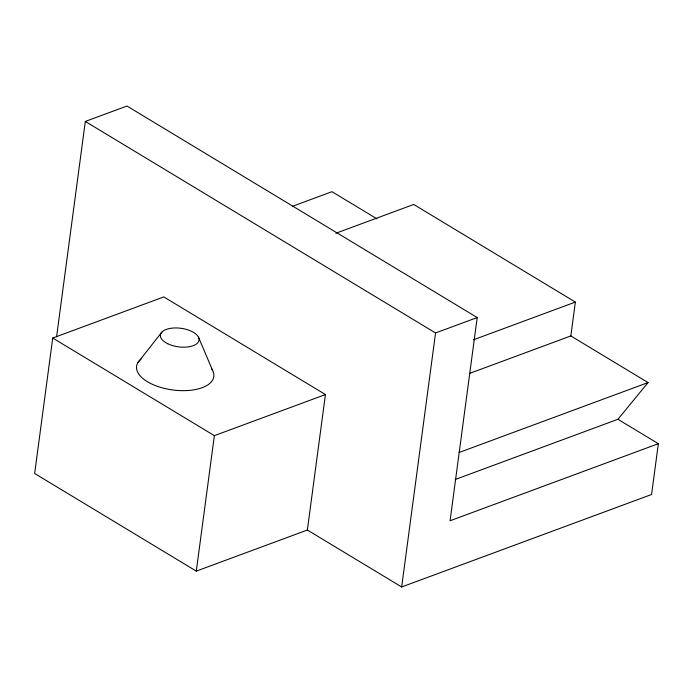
<?xml version="1.0" encoding="UTF-8"?>
<svg xmlns="http://www.w3.org/2000/svg" width="693" height="693" viewBox="0 0 693 693"><rect width="100%" height="100%" fill="white"/><g stroke="black" fill="none" stroke-linecap="round" stroke-linejoin="round"><path stroke-width="1.04" d="M307.363 530.024L325.441 394.551L163.799 296.925L52.729 338.028L34.65 473.492L196.292 571.119L307.363 530.024L401.663 586.971L651.576 494.49L658.35 443.693L617.939 419.282L455.171 479.513M56.575 336.859L85.317 121.44L126.975 106.029L477.2 317.559L450.086 520.755L658.35 443.693M196.292 571.119L214.371 435.654L325.441 394.551M401.663 586.971L435.55 332.969L477.2 317.559M469.741 373.354L570.833 335.94L575.355 302.079L413.712 204.452L335.862 233.255M137.985 362.474L161.963 332.008M617.939 419.282L648.05 382.579L570.833 335.94M292.55 206.271L331.982 191.684L377.018 218.884M473.25 339.865L575.355 302.079M459 452.529L648.05 382.579M85.317 121.44L435.55 332.969M52.729 338.028L214.371 435.654M198.475 337.179L212.716 370.668M211.755 368.988A38.955 18.702 7.6 0 1 172.089 389.882A38.955 18.702 7.6 0 1 141.155 359M167.715 343.719A19.473 9.356 7.6 0 0 198.856 340.887A19.473 9.356 7.6 0 0 172.583 328.075A19.473 9.356 7.6 0 0 167.715 343.719"/></g></svg>
